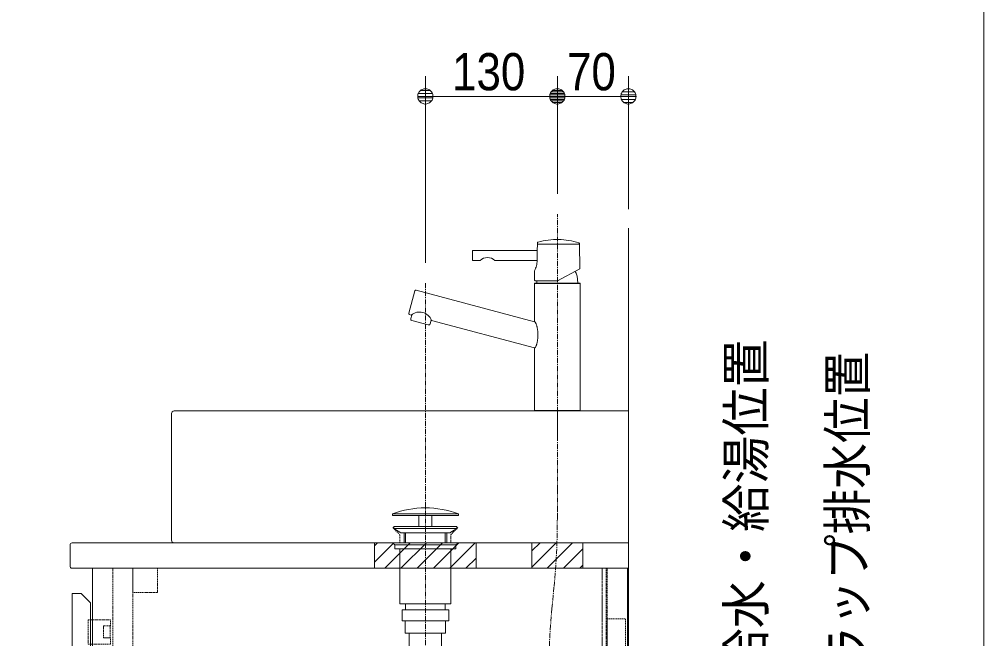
# Model space of a CAD drawing. Units: millimetres, scale not verified. Extents: x -6062 to 6062, y -3045 to 3045.
# Drawn here: x -3872 to -2922, y -1474 to -864 of the extents above; entities that cross this region are included whole.
import ezdxf
from ezdxf.enums import TextEntityAlignment as Align

# ---------------------------------------------------------------- set-up
doc = ezdxf.new("R2010")
doc.units = ezdxf.units.MM
doc.header["$LTSCALE"] = 20
doc.linetypes.add('CHAIN1', pattern=[8, 5, -1, 1, -1])
doc.linetypes.add('DASHED1', pattern=[1.8, 1.2, -0.6])
for name, color, linetype, lineweight in [('0-0_1図面枠', 7, 'Continuous', 9), ('0-1_5ボウル・キャビネット', 7, 'Continuous', 9), ('0-2_2寸法-1', 7, 'Continuous', 9), ('0-3_0', 7, 'Continuous', 9), ('0-4_2寸法-2', 7, 'Continuous', 9), ('0-5_4給排水', 7, 'Continuous', 9)]:
    doc.layers.add(name, color=color, linetype=linetype, lineweight=lineweight)
doc.styles.add('ＭＳ Ｐゴシック', font='')
doc.styles.get('ＭＳ Ｐゴシック').set_extended_font_data('MS PGothic')

# ---------------------------------------------------------------- blocks, each defined once
blk = doc.blocks.new('グループ-4')
at = {"layer": '0-0_1図面枠'}
blk.add_line((-22700, 41000), (-22700, -48600), dxfattribs=at)
blk = doc.blocks.new('グループ-5')
at = {"layer": '0-1_5ボウル・キャビネット'}
blk.add_line((-40700, -27640), (-40700, -28060), dxfattribs=at)
blk.add_lwpolyline([(-40660, -28100), (-29700, -28100), (-29700, -27600), (-40660, -27600)], dxfattribs=at)
for points in [[(-40260, -28100), (-29720, -28100), (-29720, -41400), (-40260, -41400)], [(-40660, -40520), (-40580, -40600), (-40300, -40600), (-40300, -28780), (-40480, -28600), (-40660, -28600)]]:
    blk.add_lwpolyline(points, close=True, dxfattribs=at)
for centre, start, end in [((-40660, -27640), 90, 180), ((-40660, -28060), 180, 270)]:
    blk.add_arc(centre, 40, start, end, dxfattribs=at)
blk = doc.blocks.new('グループ-6')
at = {"layer": '0-1_5ボウル・キャビネット', "linetype": 'DASHED1'}
for p, q in [((-30220, -41400), (-30220, -28100)), ((-30120, -41400), (-30120, -28100)), ((-37920, -39600), (-30920, -39600))]:
    blk.add_line(p, q, dxfattribs=at)
for points in [[(-39860, -28100), (-39460, -28100), (-39460, -29700), (-39860, -29700)], [(-39460, -28100), (-38980, -28100), (-38980, -28580), (-39460, -28580)], [(-30220, -28100), (-30140, -28100), (-30140, -41360), (-30220, -41360)], [(-39900, -29475), (-40040, -29475), (-40040, -29235), (-39900, -29235), (-39900, -29115), (-40340, -29115), (-40340, -29595), (-39900, -29595)], [(-40040, -29235), (-39910, -29235), (-39910, -29475), (-40040, -29475)], [(-30120, -29100), (-29760, -29100), (-29760, -30700), (-30120, -30700)], [(-30120, -36600), (-29760, -36600), (-29760, -38200), (-30120, -38200)], [(-40260, -39600), (-37920, -39600), (-37920, -39280), (-38220, -39280), (-38220, -39200), (-40260, -39200)], [(-38210, -39200), (-30630, -39200), (-30630, -39280), (-38210, -39280)], [(-30620, -39280), (-30920, -39280), (-30920, -39600), (-30220, -39600), (-30220, -39200), (-30620, -39200)], [(-30120, -39200), (-29760, -39200), (-29760, -41360), (-30120, -41360)], [(-39900, -40065), (-40040, -40065), (-40040, -39825), (-39900, -39825), (-39900, -39705), (-40340, -39705), (-40340, -40185), (-39900, -40185)], [(-39660, -39600), (-39260, -39600), (-39260, -41360), (-39620, -41360), (-39660, -41320)], [(-39260, -39600), (-38780, -39600), (-38780, -40080), (-39260, -40080)], [(-40040, -39825), (-39910, -39825), (-39910, -40065), (-40040, -40065)]]:
    blk.add_lwpolyline(points, close=True, dxfattribs=at)
blk = doc.blocks.new('グループ-8')
at = {"layer": '0-1_5ボウル・キャビネット'}
blk.add_lwpolyline([(-41700, -41400), (-29700, -41400), (-29700, -21400)], dxfattribs=at)
for name in ['グループ-5', 'グループ-6']:
    blk.add_blockref(name, (0, 0), dxfattribs=at)
blk = doc.blocks.new('_Dot')
at = {"layer": '0-3_0'}
for p, q in [((-10, 0), (-20, 0)), ((9.78, 2), (-9.78, 2)), ((7.99, 6), (-7.99, 6)), ((9.16, -3.98), (-9.16, -3.98)), ((6, -7.98), (-6, -7.98))]:
    blk.add_line(p, q, dxfattribs=at)
for points in [[(10, 0), (9.92, 1.25), (9.69, 2.49), (9.3, 3.68), (8.76, 4.82), (8.09, 5.88), (7.29, 6.85), (6.37, 7.71), (5.36, 8.44), (4.26, 9.05), (3.09, 9.51), (1.87, 9.82), (0.63, 9.98), (-0.63, 9.98), (-1.87, 9.82), (-3.09, 9.51), (-4.26, 9.05), (-5.36, 8.44), (-6.37, 7.71), (-7.29, 6.85), (-8.09, 5.88), (-8.76, 4.82), (-9.3, 3.68), (-9.69, 2.49), (-9.92, 1.25), (-10, 0), (0, 0)], [(-10, 0), (-9.92, -1.25), (-9.69, -2.49), (-9.3, -3.68), (-8.76, -4.82), (-8.09, -5.88), (-7.29, -6.85), (-6.37, -7.71), (-5.36, -8.44), (-4.26, -9.05), (-3.09, -9.51), (-1.87, -9.82), (-0.63, -9.98), (0.63, -9.98), (1.87, -9.82), (3.09, -9.51), (4.26, -9.05), (5.36, -8.44), (6.37, -7.71), (7.29, -6.85), (8.09, -5.88), (8.76, -4.82), (9.3, -3.68), (9.69, -2.49), (9.92, -1.25), (10, 0), (0, 0)]]:
    blk.add_lwpolyline(points, close=True, dxfattribs=at)
blk = doc.blocks.new('グループ-10')
at = {"layer": '0-5_4給排水', "linetype": 'CHAIN1'}
blk.add_line((-33700, -22480), (-33700, -34060), dxfattribs=at)
at = {"layer": '0-5_4給排水'}
for p, q in [((-34120, -27400), (-34120, -27600)), ((-34090, -27400), (-34090, -27600)), ((-33310, -27400), (-33310, -27600)), ((-33280, -27400), (-33280, -27600))]:
    blk.add_line(p, q, dxfattribs=at)
for points in [[(-34350, -27030), (-33050, -27030), (-33050, -27060), (-34350, -27060)], [(-33830, -27060), (-33570, -27060), (-33570, -27280), (-33830, -27280)], [(-34320, -27280), (-33080, -27280), (-33080, -27320), (-34320, -27320)], [(-34181.3, -27400), (-34320, -27320), (-33080, -27320), (-33220.2, -27400)], [(-34300, -27640), (-34350, -27600), (-33050, -27600), (-33100, -27640)], [(-34300, -27640), (-33100, -27640), (-33100, -27720), (-34300, -27720)], [(-34200, -27720), (-33200, -27720), (-33200, -28800), (-34200, -28800)], [(-34090, -28800), (-33310, -28800), (-33310, -28920), (-34090, -28920)], [(-34160, -28920), (-33240, -28920), (-33240, -29140), (-34160, -29140)], [(-34100, -29140), (-33300, -29140), (-33300, -29380), (-34100, -29380)], [(-34020, -29380), (-33380, -29380), (-33380, -31040), (-34020, -31040)]]:
    blk.add_lwpolyline(points, close=True, dxfattribs=at)
blk.add_arc((-33700, -28730.4), 1820.4, 69.08018, 110.91982, dxfattribs=at)
blk = doc.blocks.new('止水栓_側面')
at = {"layer": '0-5_4給排水', "linetype": 'CHAIN1'}
blk.add_line((-3010, 0), (1000, 0), dxfattribs=at)
at = {"layer": '0-5_4給排水'}
blk.add_lwpolyline([(-900, 1200), (-900, 600), (-1200, 600), (-1200, 1200)], dxfattribs=at)
for points in [[(-1950, 660), (-1850, 660), (-1850, 300), (-1950, 300)], [(-1330, 600), (-770, 600), (-770, 360), (-1330, 360)], [(-200, 600), (0, 600), (0, -600), (-200, -600)], [(-1450, -300), (-2010, -300), (-2010, 300), (-1450, 300)], [(-1450, 240), (-1430, 240), (-1430, -240), (-1450, -240)], [(-1430, 298), (-200, 298), (-200, -298), (-1430, -298)], [(-1250, 360), (-850, 360), (-850, 298), (-1250, 298)]]:
    blk.add_lwpolyline(points, close=True, dxfattribs=at)
blk = doc.blocks.new('グループ-14')
at = {"layer": '0-5_4給排水', "linetype": 'CHAIN1'}
for p, q in [((-31100, -25500), (-31100, -21120)), ((-31205.8, -28893.1), (-31164.2, -28459))]:
    blk.add_line(p, q, dxfattribs=at)
at = {"layer": '0-5_4給排水'}
for p, q in [((-31495, -21835.3), (-31497.7, -22033.2)), ((-30661.3, -21715.3), (-31493.3, -21715.3)), ((-32774.5, -21855.3), (-32774.5, -22015.3)), ((-32754.5, -22035.3), (-32617.4, -22035.3)), ((-32331.7, -22035.3), (-31497.8, -22035.3)), ((-31099.1, -22434.2), (-30660, -22200.7)), ((-31551.3, -22245.1), (-31551.3, -22415.3)), ((-30695.1, -22480), (-30701.5, -22406.5)), ((-30650, -22486), (-31550, -22486)), ((-31531.3, -22435.3), (-31103.8, -22435.3)), ((-31504.9, -22480), (-31501, -22435.3)), ((-33905.3, -22630.8), (-34024.3, -23075.1)), ((-33967.1, -23216.8), (-33642.5, -23303.7)), ((-30650, -24994), (-31550, -24994)), ((-31100, -25000), (-31540, -25000)), ((-31100, -25000), (-30660, -25000))]:
    blk.add_line(p, q, dxfattribs=at)
for points in [[(-31493.3, -21692.1), (-31493.3, -21715.3), (-31495, -21835.3), (-32754.5, -21835.3)], [(-30654.7, -22191.7), (-30661.3, -21715.3), (-30661.3, -21706.5)], [(-31550, -24994), (-31544, -25000), (-31100, -25000), (-30656, -25000), (-30650, -24994), (-30650, -22486), (-30656, -22480), (-31100, -22480), (-31544, -22480), (-31550, -22486), (-31550, -23241.2), (-33880.8, -22616.6)], [(-34010.2, -23099.6), (-33976.4, -23108.7), (-33969.6, -23110.5), (-33988.3, -23180)], [(-33605.8, -23282.5), (-33587.1, -23213), (-33580.4, -23214.8), (-31550, -23758.8), (-31550, -24994)], [(-31492.8, -23381.3), (-31495, -23369.1), (-31497.5, -23356.8), (-31500.1, -23344.6), (-31503, -23332.4), (-31506, -23320.7), (-31509, -23309.7), (-31512, -23299.6), (-31515, -23290.3), (-31518.1, -23281.7), (-31521.2, -23274), (-31524.3, -23267.1), (-31527.4, -23261.1), (-31530.6, -23255.8), (-31533.8, -23251.3), (-31537, -23247.7), (-31540.2, -23244.8), (-31543.4, -23242.8), (-31546.7, -23241.6), (-31550, -23241.2)], [(-31552.5, -23758.1), (-31549.6, -23757.9), (-31546.3, -23756.8), (-31543, -23754.9), (-31539.7, -23752.2), (-31536.4, -23748.6), (-31533.1, -23744.3), (-31529.7, -23739.1), (-31526.4, -23733.1), (-31523, -23726.3), (-31519.7, -23718.7), (-31516.3, -23710.3), (-31512.9, -23701.1), (-31509.6, -23691), (-31506.3, -23680.5), (-31503.2, -23669.8), (-31500.4, -23659), (-31497.7, -23648), (-31495.3, -23636.9), (-31493, -23625.7), (-31491, -23614.3), (-31489.2, -23602.8), (-31487.6, -23591.1), (-31486.2, -23579.3), (-31485.1, -23567.3), (-31484.1, -23555.2), (-31483.3, -23543), (-31482.8, -23530.6), (-31482.5, -23518.1), (-31482.3, -23505.5), (-31482.4, -23493), (-31482.7, -23480.5), (-31483.2, -23468), (-31484, -23455.5), (-31484.9, -23443.1), (-31486.1, -23430.7), (-31487.4, -23418.3), (-31489, -23405.9), (-31490.8, -23393.6), (-31492.8, -23381.3)]]:
    blk.add_lwpolyline(points, dxfattribs=at)
at = {"layer": '0-5_4給排水', "linetype": 'CHAIN1'}
for points in [[(-31100, -27115.2), (-31100, -26966), (-31100, -26552.1), (-31100, -25000)], [(-31270, -30800), (-31270, -30386.1), (-31270, -30236.9)]]:
    blk.add_lwpolyline(points, dxfattribs=at)
at = {"layer": '0-5_4給排水'}
for centre, radius, start, end in [((-31101.3, -23021), 1400, 88.95973, 105.6384), ((-31101.3, -23021), 1400, 72.28107, 88.95973), ((-32754.5, -21855.3), 20, 135, 180), ((-32754.5, -21855.3), 20, 90, 135), ((-31473.3, -21692.1), 20, 142.8192, 180), ((-31473.3, -21692.1), 20, 105.63841, 142.8192), ((-30681.3, -21706.5), 20, 36.14053, 72.28107), ((-30681.3, -21706.5), 20, 0, 36.14053), ((-32754.5, -22015.3), 20, 180, 225), ((-32754.5, -22015.3), 20, 225, 270), ((-32474.5, -22175.3), 200, 90, 135.573), ((-32474.5, -22175.3), 200, 44.427, 90), ((-31947.7, -22027.1), 450, 345.78827, 358.94747), ((-31947.7, -22027.1), 450, 332.36262, 345.78827), ((-30664.7, -22191.8), 10, 297.99996, 329.39786), ((-30664.7, -22191.8), 10, 329.39786, 0.79576), ((-31531.3, -22245.1), 20, 166.18131, 180), ((-31531.3, -22415.3), 20, 180, 225), ((-31531.3, -22245.1), 20, 152.36262, 166.18131), ((-31100, -22441.3), 400, 16.92348, 28.84696), ((-31100, -22441.3), 400, 5, 16.92348), ((-31531.3, -22415.3), 20, 225, 270), ((-31103.8, -22425.3), 10, 270, 284.00001), ((-31103.8, -22425.3), 10, 284.00001, 298.00001), ((-33886, -22636), 20, 120, 164.99998), ((-33886, -22636), 20, 75.00002, 120), ((-34005, -23080.3), 20, 165.00002, 210), ((-34005, -23080.3), 20, 210, 254.99998), ((-33815.4, -23300), 250, 75, 130.08079), ((-33815.4, -23300), 250, 19.91921, 75), ((-33959.3, -23187.8), 30, 165, 210), ((-33959.3, -23187.8), 30, 210, 255), ((-33634.7, -23274.8), 30, 255, 300), ((-33634.7, -23274.8), 30, 300, 345)]:
    blk.add_arc(centre, radius, start, end, dxfattribs=at)
at = {"layer": '0-5_4給排水', "linetype": 'CHAIN1'}
for centre, start, end in [((-45194.1, -27115.2), 354.52887, 0), ((-17175.9, -30236.9), 174.52887, 180)]:
    blk.add_arc(centre, 14094.1, start, end, dxfattribs=at)
at = {"layer": '0-5_4給排水'}
blk.add_blockref('止水栓_側面', (-30220, -31400), dxfattribs=at)
blk = doc.blocks.new('グループ-21')
at = {"layer": '0-1_5ボウル・キャビネット'}
blk.add_line((-38700, -27550), (-38700, -25050), dxfattribs=at)
blk.add_lwpolyline([(-38650, -25000), (-29700, -25000), (-29700, -27600), (-38650, -27600)], dxfattribs=at)
at = {"layer": '0-1_5ボウル・キャビネット', "linetype": 'DASHED1'}
blk.add_lwpolyline([(-34340, -27300), (-34200, -27440), (-34200, -27600), (-33200, -27600), (-33200, -27440), (-33060, -27300)], dxfattribs=at)
at = {"layer": '0-1_5ボウル・キャビネット'}
for centre, start, end in [((-38650, -25050), 90, 180), ((-38650, -27550), 180, 270)]:
    blk.add_arc(centre, 50, start, end, dxfattribs=at)

msp = doc.modelspace()

# ---------------------------------------------------------------- linework, layer by layer
at = {"layer": '0-1_5ボウル・キャビネット'}
for p, q in [((-3522.5, -1383), (-3519.5, -1380)), ((-3522.5, -1399), (-3503.5, -1380)), ((-3512.5, -1405), (-3487.5, -1380)), ((-3496.5, -1405), (-3471.5, -1380)), ((-3480.5, -1405), (-3455.5, -1380)), ((-3464.5, -1405), (-3439.5, -1380)), ((-3448.5, -1405), (-3423.5, -1380)), ((-3367.5, -1388), (-3359.5, -1380)), ((-3367.5, -1404), (-3343.5, -1380)), ((-3352.5, -1405), (-3327.5, -1380)), ((-3336.5, -1405), (-3317.5, -1386)), ((-3432.5, -1405), (-3422.5, -1395)), ((-3320.5, -1405), (-3317.5, -1402))]:
    msp.add_line(p, q, dxfattribs=at)
for points in [[(-3522.5, -1380), (-3422.5, -1380), (-3422.5, -1405), (-3522.5, -1405)], [(-3367.5, -1380), (-3317.5, -1380), (-3317.5, -1405), (-3367.5, -1405)]]:
    msp.add_lwpolyline(points, close=True, dxfattribs=at)
at = {"layer": '0-1_5ボウル・キャビネット', "linetype": 'DASHED1'}
for points in [[(-3522.5, -1380), (-3422.5, -1380), (-3422.5, -1405), (-3522.5, -1405)], [(-3367.5, -1380), (-3317.5, -1380), (-3317.5, -1405), (-3367.5, -1405)]]:
    msp.add_lwpolyline(points, close=True, dxfattribs=at)
at = {"layer": '0-2_2寸法-1'}
for p, q in [((-3472.5, -1104), (-3472.5, -920)), ((-3342.5, -1036), (-3342.5, -920)), ((-3342.5, -1036), (-3342.5, -920)), ((-3272.5, -1051), (-3272.5, -920)), ((-3457.49, -940), (-3357.51, -940)), ((-3287.51, -940), (-3327.49, -940))]:
    msp.add_line(p, q, dxfattribs=at)

# ---------------------------------------------------------------- block references
at = {"layer": '0-0_1図面枠', "xscale": 0.05, "yscale": 0.05}
msp.add_blockref('グループ-4', (-1787.5, 0), dxfattribs=at)
at = {"layer": '0-1_5ボウル・キャビネット', "xscale": 0.05, "yscale": 0.05}
for name in ['グループ-8', 'グループ-21']:
    msp.add_blockref(name, (-1787.5, 0), dxfattribs=at)
at = {"layer": '0-2_2寸法-1', "xscale": 0.7503418, "yscale": 0.7503418, "rotation": 180}
for p in [(-3472.5, -940), (-3342.5, -940)]:
    msp.add_blockref('_Dot', p, dxfattribs=at)
at = {"layer": '0-2_2寸法-1', "xscale": 0.7503418, "yscale": 0.7503418}
for p in [(-3342.5, -940), (-3272.5, -940)]:
    msp.add_blockref('_Dot', p, dxfattribs=at)
at = {"layer": '0-5_4給排水', "xscale": 0.05, "yscale": 0.05}
for name in ['グループ-14', 'グループ-10']:
    msp.add_blockref(name, (-1787.5, 0), dxfattribs=at)

# ---------------------------------------------------------------- texts
at = {"layer": '0-2_2寸法-1', "style": 'ＭＳ Ｐゴシック', "width": 0.9}
for s, p in [('130', (-3446.11, -944.96)), ('70', (-3332.87, -944.96))]:
    msp.add_text(s, height=36.66, dxfattribs=at).set_placement(p, align=Align.BOTTOM_LEFT)
at = {"layer": '0-4_2寸法-2', "style": 'ＭＳ Ｐゴシック'}
for s, width, p in [('壁給水・給湯位置', 0.95, (-3127.38, -1559.36)), ('Pトラップ排水位置', 0.9, (-3027.48, -1580.42))]:
    msp.add_text(s, height=36.66, rotation=90, dxfattribs=dict(at, width=width)).set_placement(p, align=Align.BOTTOM_LEFT)

doc.saveas('drawing.dxf')
